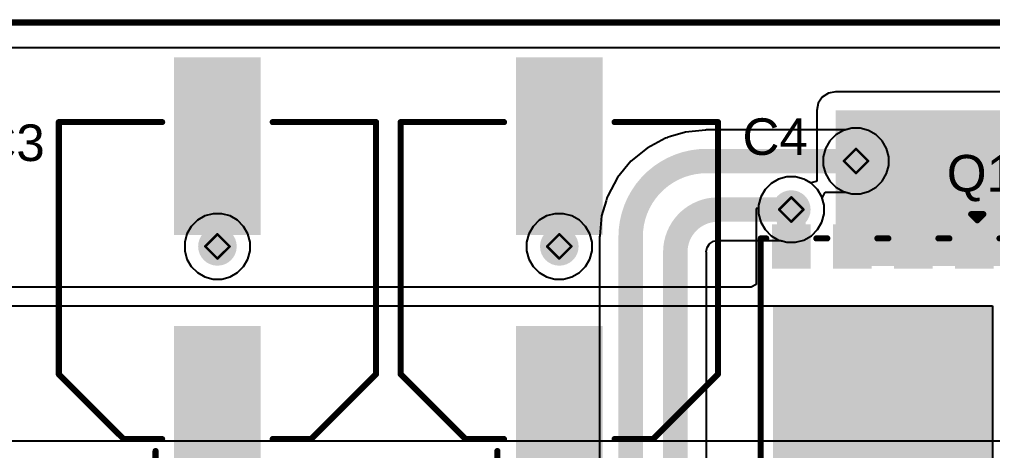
# Model space of a CAD drawing. Header units: inches. Extents: x -17.5 to 14.7, y -6.2 to 5.9.
# Drawn here: x 0.448 to 1.245, y 3.248 to 3.601 of the extents above; entities that cross this region are included whole.
import ezdxf

# ---------------------------------------------------------------- set-up
doc = ezdxf.new("R2010")
doc.units = ezdxf.units.IN
doc.header["$MEASUREMENT"] = 0
for name, color, linetype in [('Board Outline', 216, 'Continuous'), ('Bottom Layer', 5, 'Continuous'), ('Bottom Solder', 6, 'Continuous'), ('Drill Drawing', 1, 'Continuous'), ('Ground Layer', 76, 'Continuous'), ('Power Layer', 16, 'Continuous'), ('Top Layer', 1, 'Continuous'), ('Top Overlay', 2, 'Continuous'), ('Top Paste', 8, 'Continuous'), ('Top Solder', 216, 'Continuous'), ('Via Holes', 16, 'Continuous')]:
    doc.layers.add(name, color=color, linetype=linetype)
doc.styles.add('Arial', font='', dxfattribs={"height": 0.2})
doc.styles.get('Arial').set_extended_font_data('Arial')

# ---------------------------------------------------------------- blocks, each defined once
blk = doc.blocks.new('8_VSONP__5X6__131')
at = {"layer": 'Top Layer'}
for points in [[(-0.12441, 0.06132), (-0.12441, 0.08888), (-0.09213, 0.08888), (-0.09213, 0.06132)], [(-0.05961, -0.08976), (0.11046, -0.08976), (0.11046, 0.08977), (-0.05961, 0.08977)], [(0.12205, 0.08868), (0.12205, 0.06112), (0.09449, 0.06112), (0.09449, 0.08868)], [(-0.12441, 0.01132), (-0.12441, 0.03888), (-0.09213, 0.03888), (-0.09213, 0.01132)], [(0.12205, 0.03868), (0.12205, 0.01112), (0.09449, 0.01112), (0.09449, 0.03868)], [(-0.12441, -0.03868), (-0.12441, -0.01112), (-0.09213, -0.01112), (-0.09213, -0.03868)], [(0.12205, -0.01132), (0.12205, -0.03888), (0.09449, -0.03888), (0.09449, -0.01132)], [(-0.12441, -0.08868), (-0.12441, -0.06112), (-0.09213, -0.06112), (-0.09213, -0.08868)], [(0.12205, -0.06132), (0.12205, -0.08888), (0.09449, -0.08888), (0.09449, -0.06132)]]:
    blk.add_hatch(color=1, dxfattribs=at).paths.add_polyline_path(points)
at = {"layer": 'Top Solder'}
for points in [[(-0.12641, 0.05932), (-0.12641, 0.09088), (-0.09013, 0.09088), (-0.09013, 0.05932)], [(0.12405, 0.09068), (0.12405, 0.05912), (0.09249, 0.05912), (0.09249, 0.09068)], [(-0.12641, 0.00932), (-0.12641, 0.04088), (-0.09013, 0.04088), (-0.09013, 0.00932)], [(0.12405, 0.04068), (0.12405, 0.00912), (0.09249, 0.00912), (0.09249, 0.04068)], [(-0.12641, -0.04068), (-0.12641, -0.00912), (-0.09013, -0.00912), (-0.09013, -0.04068)], [(0.12405, -0.00932), (0.12405, -0.04088), (0.09249, -0.04088), (0.09249, -0.00932)], [(-0.12641, -0.09068), (-0.12641, -0.05912), (-0.09013, -0.05912), (-0.09013, -0.09068)], [(0.12405, -0.05932), (0.12405, -0.09088), (0.09249, -0.09088), (0.09249, -0.05932)]]:
    blk.add_hatch(color=216, dxfattribs=at).paths.add_polyline_path(points)
at = {"layer": 'Top Overlay'}
for points in [[(-0.11484, 0.09561, 0.005, 0.005, 0), (-0.11484, 0.1001, 0.005, 0.005, 0)], [(0.12016, 0.1001, 0.005, 0.005, 0), (-0.11484, 0.1001, 0.005, 0.005, 0)], [(0.12016, 0.09541, 0.005, 0.005, 0), (0.12016, 0.1001, 0.005, 0.005, 0)], [(-0.12972, 0.07745, 0.005, 0.005, 0), (-0.13472, 0.08245, 0.005, 0.005, 0)], [(-0.13472, 0.07245, 0.005, 0.005, 0), (-0.13472, 0.08245, 0.005, 0.005, 0)], [(-0.13472, 0.07245, 0.005, 0.005, 0), (-0.12972, 0.07745, 0.005, 0.005, 0)], [(-0.11484, 0.04561, 0.005, 0.005, 0), (-0.11484, 0.05458, 0.005, 0.005, 0)], [(0.12016, 0.04541, 0.005, 0.005, 0), (0.12016, 0.05438, 0.005, 0.005, 0)], [(-0.11484, -0.00439, 0.005, 0.005, 0), (-0.11484, 0.00458, 0.005, 0.005, 0)], [(0.12016, -0.00459, 0.005, 0.005, 0), (0.12016, 0.00438, 0.005, 0.005, 0)], [(-0.11484, -0.05439, 0.005, 0.005, 0), (-0.11484, -0.04542, 0.005, 0.005, 0)], [(0.12016, -0.05419, 0.005, 0.005, 0), (0.12016, -0.04562, 0.005, 0.005, 0)], [(-0.11484, -0.0999, 0.005, 0.005, 0), (-0.11484, -0.09542, 0.005, 0.005, 0)], [(0.12016, -0.0999, 0.005, 0.005, 0), (0.12016, -0.09522, 0.005, 0.005, 0)], [(0.12016, -0.0999, 0.005, 0.005, 0), (-0.11484, -0.0999, 0.005, 0.005, 0)]]:
    blk.add_lwpolyline(points, format="xyseb", dxfattribs=at)
for points in [[(-0.11609, 0.1001, 0.0025, 0.0025, 1), (-0.11359, 0.1001, 0.0025, 0.0025, 1)], [(-0.11609, 0.1001, 0.0025, 0.0025, 1), (-0.11359, 0.1001, 0.0025, 0.0025, 1)], [(-0.11609, 0.09561, 0.0025, 0.0025, 1), (-0.11359, 0.09561, 0.0025, 0.0025, 1)], [(0.11891, 0.1001, 0.0025, 0.0025, 1), (0.12141, 0.1001, 0.0025, 0.0025, 1)], [(0.11891, 0.1001, 0.0025, 0.0025, 1), (0.12141, 0.1001, 0.0025, 0.0025, 1)], [(0.11891, 0.09541, 0.0025, 0.0025, 1), (0.12141, 0.09541, 0.0025, 0.0025, 1)], [(-0.13597, 0.08245, 0.0025, 0.0025, 1), (-0.13347, 0.08245, 0.0025, 0.0025, 1)], [(-0.13597, 0.08245, 0.0025, 0.0025, 1), (-0.13347, 0.08245, 0.0025, 0.0025, 1)], [(-0.13097, 0.07745, 0.0025, 0.0025, 1), (-0.12847, 0.07745, 0.0025, 0.0025, 1)], [(-0.13097, 0.07745, 0.0025, 0.0025, 1), (-0.12847, 0.07745, 0.0025, 0.0025, 1)], [(-0.13597, 0.07245, 0.0025, 0.0025, 1), (-0.13347, 0.07245, 0.0025, 0.0025, 1)], [(-0.13597, 0.07245, 0.0025, 0.0025, 1), (-0.13347, 0.07245, 0.0025, 0.0025, 1)], [(-0.11609, 0.05458, 0.0025, 0.0025, 1), (-0.11359, 0.05458, 0.0025, 0.0025, 1)], [(0.11891, 0.05438, 0.0025, 0.0025, 1), (0.12141, 0.05438, 0.0025, 0.0025, 1)], [(-0.11609, 0.04561, 0.0025, 0.0025, 1), (-0.11359, 0.04561, 0.0025, 0.0025, 1)], [(0.11891, 0.04541, 0.0025, 0.0025, 1), (0.12141, 0.04541, 0.0025, 0.0025, 1)], [(-0.11609, 0.00458, 0.0025, 0.0025, 1), (-0.11359, 0.00458, 0.0025, 0.0025, 1)], [(0.11891, 0.00438, 0.0025, 0.0025, 1), (0.12141, 0.00438, 0.0025, 0.0025, 1)], [(-0.11609, -0.00439, 0.0025, 0.0025, 1), (-0.11359, -0.00439, 0.0025, 0.0025, 1)], [(0.11891, -0.00459, 0.0025, 0.0025, 1), (0.12141, -0.00459, 0.0025, 0.0025, 1)], [(-0.11609, -0.04542, 0.0025, 0.0025, 1), (-0.11359, -0.04542, 0.0025, 0.0025, 1)], [(0.11891, -0.04562, 0.0025, 0.0025, 1), (0.12141, -0.04562, 0.0025, 0.0025, 1)], [(-0.11609, -0.05439, 0.0025, 0.0025, 1), (-0.11359, -0.05439, 0.0025, 0.0025, 1)], [(0.11891, -0.05419, 0.0025, 0.0025, 1), (0.12141, -0.05419, 0.0025, 0.0025, 1)], [(-0.11609, -0.09542, 0.0025, 0.0025, 1), (-0.11359, -0.09542, 0.0025, 0.0025, 1)], [(0.11891, -0.09522, 0.0025, 0.0025, 1), (0.12141, -0.09522, 0.0025, 0.0025, 1)], [(-0.11609, -0.0999, 0.0025, 0.0025, 1), (-0.11359, -0.0999, 0.0025, 0.0025, 1)], [(-0.11609, -0.0999, 0.0025, 0.0025, 1), (-0.11359, -0.0999, 0.0025, 0.0025, 1)], [(0.11891, -0.0999, 0.0025, 0.0025, 1), (0.12141, -0.0999, 0.0025, 0.0025, 1)], [(0.11891, -0.0999, 0.0025, 0.0025, 1), (0.12141, -0.0999, 0.0025, 0.0025, 1)]]:
    blk.add_lwpolyline(points, format="xyseb", close=True, dxfattribs=at)
blk = doc.blocks.new('50SVPF10M_215')
at = {"layer": 'Top Layer'}
for points in [[(-0.17913, 0.0315), (-0.04134, 0.0315), (-0.04134, -0.0315), (-0.17913, -0.0315)], [(0.04134, 0.0315), (0.17913, 0.0315), (0.17913, -0.0315), (0.04134, -0.0315)]]:
    blk.add_hatch(color=1, dxfattribs=at).paths.add_polyline_path(points)
at = {"layer": 'Top Paste'}
for points in [[(-0.17913, 0.0315), (-0.04134, 0.0315), (-0.04134, -0.0315), (-0.17913, -0.0315)], [(0.04134, 0.0315), (0.17913, 0.0315), (0.17913, -0.0315), (0.04134, -0.0315)]]:
    blk.add_hatch(color=8, dxfattribs=at).paths.add_polyline_path(points)
at = {"layer": 'Top Solder'}
for points in [[(-0.18313, 0.0355), (-0.03734, 0.0355), (-0.03734, -0.0355), (-0.18313, -0.0355)], [(0.03734, 0.0355), (0.18313, 0.0355), (0.18313, -0.0355), (0.03734, -0.0355)]]:
    blk.add_hatch(color=216, dxfattribs=at).paths.add_polyline_path(points)
at = {"layer": 'Top Overlay'}
for points in [[(-0.07677, 0.12992, 0.005, 0.005, 0), (-0.12992, 0.07677, 0.005, 0.005, 0)], [(-0.07677, 0.12992, 0.005, 0.005, 0), (0.12992, 0.12992, 0.005, 0.005, 0)], [(0.12992, 0.12992, 0.005, 0.005, 0), (0.12992, 0.04528, 0.005, 0.005, 0)], [(-0.12992, 0.07677, 0.005, 0.005, 0), (-0.12992, 0.04528, 0.005, 0.005, 0)], [(-0.14876, 0.06169, 0.005, 0.005, 0), (-0.14876, 0.04069, 0.005, 0.005, 0)], [(-0.15776, 0.05069, 0.005, 0.005, 0), (-0.13976, 0.05069, 0.005, 0.005, 0)], [(-0.12992, -0.04528, 0.005, 0.005, 0), (-0.12992, -0.07677, 0.005, 0.005, 0)], [(0.12992, -0.04528, 0.005, 0.005, 0), (0.12992, -0.12992, 0.005, 0.005, 0)], [(-0.12992, -0.07677, 0.005, 0.005, 0), (-0.07677, -0.12992, 0.005, 0.005, 0)], [(-0.07677, -0.12992, 0.005, 0.005, 0), (0.12992, -0.12992, 0.005, 0.005, 0)]]:
    blk.add_lwpolyline(points, format="xyseb", dxfattribs=at)
for points in [[(-0.07802, 0.12992, 0.0025, 0.0025, 1), (-0.07552, 0.12992, 0.0025, 0.0025, 1)], [(-0.07802, 0.12992, 0.0025, 0.0025, 1), (-0.07552, 0.12992, 0.0025, 0.0025, 1)], [(0.12867, 0.12992, 0.0025, 0.0025, 1), (0.13117, 0.12992, 0.0025, 0.0025, 1)], [(0.12867, 0.12992, 0.0025, 0.0025, 1), (0.13117, 0.12992, 0.0025, 0.0025, 1)], [(-0.13117, 0.07677, 0.0025, 0.0025, 1), (-0.12867, 0.07677, 0.0025, 0.0025, 1)], [(-0.13117, 0.07677, 0.0025, 0.0025, 1), (-0.12867, 0.07677, 0.0025, 0.0025, 1)], [(-0.15001, 0.06169, 0.0025, 0.0025, 1), (-0.14751, 0.06169, 0.0025, 0.0025, 1)], [(-0.15901, 0.05069, 0.0025, 0.0025, 1), (-0.15651, 0.05069, 0.0025, 0.0025, 1)], [(-0.14101, 0.05069, 0.0025, 0.0025, 1), (-0.13851, 0.05069, 0.0025, 0.0025, 1)], [(-0.15001, 0.04069, 0.0025, 0.0025, 1), (-0.14751, 0.04069, 0.0025, 0.0025, 1)], [(-0.13117, 0.04528, 0.0025, 0.0025, 1), (-0.12867, 0.04528, 0.0025, 0.0025, 1)], [(0.12867, 0.04528, 0.0025, 0.0025, 1), (0.13117, 0.04528, 0.0025, 0.0025, 1)], [(-0.13117, -0.04528, 0.0025, 0.0025, 1), (-0.12867, -0.04528, 0.0025, 0.0025, 1)], [(0.12867, -0.04528, 0.0025, 0.0025, 1), (0.13117, -0.04528, 0.0025, 0.0025, 1)], [(-0.13117, -0.07677, 0.0025, 0.0025, 1), (-0.12867, -0.07677, 0.0025, 0.0025, 1)], [(-0.13117, -0.07677, 0.0025, 0.0025, 1), (-0.12867, -0.07677, 0.0025, 0.0025, 1)], [(-0.07802, -0.12992, 0.0025, 0.0025, 1), (-0.07552, -0.12992, 0.0025, 0.0025, 1)], [(-0.07802, -0.12992, 0.0025, 0.0025, 1), (-0.07552, -0.12992, 0.0025, 0.0025, 1)], [(0.12867, -0.12992, 0.0025, 0.0025, 1), (0.13117, -0.12992, 0.0025, 0.0025, 1)], [(0.12867, -0.12992, 0.0025, 0.0025, 1), (0.13117, -0.12992, 0.0025, 0.0025, 1)]]:
    blk.add_lwpolyline(points, format="xyseb", close=True, dxfattribs=at)
blk = doc.blocks.new('50SVPF10M_216')
at = {"layer": 'Top Layer'}
for points in [[(-0.17913, 0.0315), (-0.04134, 0.0315), (-0.04134, -0.0315), (-0.17913, -0.0315)], [(0.04134, 0.0315), (0.17913, 0.0315), (0.17913, -0.0315), (0.04134, -0.0315)]]:
    blk.add_hatch(color=1, dxfattribs=at).paths.add_polyline_path(points)
at = {"layer": 'Top Paste'}
for points in [[(-0.17913, 0.0315), (-0.04134, 0.0315), (-0.04134, -0.0315), (-0.17913, -0.0315)], [(0.04134, 0.0315), (0.17913, 0.0315), (0.17913, -0.0315), (0.04134, -0.0315)]]:
    blk.add_hatch(color=8, dxfattribs=at).paths.add_polyline_path(points)
at = {"layer": 'Top Solder'}
for points in [[(-0.18313, 0.0355), (-0.03734, 0.0355), (-0.03734, -0.0355), (-0.18313, -0.0355)], [(0.03734, 0.0355), (0.18313, 0.0355), (0.18313, -0.0355), (0.03734, -0.0355)]]:
    blk.add_hatch(color=216, dxfattribs=at).paths.add_polyline_path(points)
at = {"layer": 'Top Overlay'}
for points in [[(-0.07677, 0.12992, 0.005, 0.005, 0), (-0.12992, 0.07677, 0.005, 0.005, 0)], [(-0.07677, 0.12992, 0.005, 0.005, 0), (0.12992, 0.12992, 0.005, 0.005, 0)], [(0.12992, 0.12992, 0.005, 0.005, 0), (0.12992, 0.04528, 0.005, 0.005, 0)], [(-0.12992, 0.07677, 0.005, 0.005, 0), (-0.12992, 0.04528, 0.005, 0.005, 0)], [(-0.14876, 0.06169, 0.005, 0.005, 0), (-0.14876, 0.04069, 0.005, 0.005, 0)], [(-0.15776, 0.05069, 0.005, 0.005, 0), (-0.13976, 0.05069, 0.005, 0.005, 0)], [(-0.12992, -0.04528, 0.005, 0.005, 0), (-0.12992, -0.07677, 0.005, 0.005, 0)], [(0.12992, -0.04528, 0.005, 0.005, 0), (0.12992, -0.12992, 0.005, 0.005, 0)], [(-0.12992, -0.07677, 0.005, 0.005, 0), (-0.07677, -0.12992, 0.005, 0.005, 0)], [(-0.07677, -0.12992, 0.005, 0.005, 0), (0.12992, -0.12992, 0.005, 0.005, 0)]]:
    blk.add_lwpolyline(points, format="xyseb", dxfattribs=at)
for points in [[(-0.07802, 0.12992, 0.0025, 0.0025, 1), (-0.07552, 0.12992, 0.0025, 0.0025, 1)], [(-0.07802, 0.12992, 0.0025, 0.0025, 1), (-0.07552, 0.12992, 0.0025, 0.0025, 1)], [(0.12867, 0.12992, 0.0025, 0.0025, 1), (0.13117, 0.12992, 0.0025, 0.0025, 1)], [(0.12867, 0.12992, 0.0025, 0.0025, 1), (0.13117, 0.12992, 0.0025, 0.0025, 1)], [(-0.13117, 0.07677, 0.0025, 0.0025, 1), (-0.12867, 0.07677, 0.0025, 0.0025, 1)], [(-0.13117, 0.07677, 0.0025, 0.0025, 1), (-0.12867, 0.07677, 0.0025, 0.0025, 1)], [(-0.15001, 0.06169, 0.0025, 0.0025, 1), (-0.14751, 0.06169, 0.0025, 0.0025, 1)], [(-0.15901, 0.05069, 0.0025, 0.0025, 1), (-0.15651, 0.05069, 0.0025, 0.0025, 1)], [(-0.14101, 0.05069, 0.0025, 0.0025, 1), (-0.13851, 0.05069, 0.0025, 0.0025, 1)], [(-0.15001, 0.04069, 0.0025, 0.0025, 1), (-0.14751, 0.04069, 0.0025, 0.0025, 1)], [(-0.13117, 0.04528, 0.0025, 0.0025, 1), (-0.12867, 0.04528, 0.0025, 0.0025, 1)], [(0.12867, 0.04528, 0.0025, 0.0025, 1), (0.13117, 0.04528, 0.0025, 0.0025, 1)], [(-0.13117, -0.04528, 0.0025, 0.0025, 1), (-0.12867, -0.04528, 0.0025, 0.0025, 1)], [(0.12867, -0.04528, 0.0025, 0.0025, 1), (0.13117, -0.04528, 0.0025, 0.0025, 1)], [(-0.13117, -0.07677, 0.0025, 0.0025, 1), (-0.12867, -0.07677, 0.0025, 0.0025, 1)], [(-0.13117, -0.07677, 0.0025, 0.0025, 1), (-0.12867, -0.07677, 0.0025, 0.0025, 1)], [(-0.07802, -0.12992, 0.0025, 0.0025, 1), (-0.07552, -0.12992, 0.0025, 0.0025, 1)], [(-0.07802, -0.12992, 0.0025, 0.0025, 1), (-0.07552, -0.12992, 0.0025, 0.0025, 1)], [(0.12867, -0.12992, 0.0025, 0.0025, 1), (0.13117, -0.12992, 0.0025, 0.0025, 1)], [(0.12867, -0.12992, 0.0025, 0.0025, 1), (0.13117, -0.12992, 0.0025, 0.0025, 1)]]:
    blk.add_lwpolyline(points, format="xyseb", close=True, dxfattribs=at)

msp = doc.modelspace()

# ---------------------------------------------------------------- hatches: boundary and pattern name
at = {"layer": 'Bottom Layer'}
h = msp.add_hatch(color=5, dxfattribs=at)
edge = h.paths.add_edge_path()
edge.add_arc((1.133, 3.485), 0.01181, 0, 360)
h = msp.add_hatch(color=5, dxfattribs=at)
edge = h.paths.add_edge_path()
edge.add_arc((1.08, 3.44524), 0.01181, 0, 360)
h = msp.add_hatch(color=5, dxfattribs=at)
edge = h.paths.add_edge_path()
edge.add_arc((0.61, 3.415), 0.01181, 0, 360)
h = msp.add_hatch(color=5, dxfattribs=at)
edge = h.paths.add_edge_path()
edge.add_arc((0.89, 3.415), 0.01181, 0, 360)
at = {"layer": 'Bottom Solder'}
h = msp.add_hatch(color=6, dxfattribs=at)
edge = h.paths.add_edge_path()
edge.add_arc((1.133, 3.485), 0.01581, 0, 360)
h = msp.add_hatch(color=6, dxfattribs=at)
edge = h.paths.add_edge_path()
edge.add_arc((1.08, 3.44524), 0.01581, 0, 360)
h = msp.add_hatch(color=6, dxfattribs=at)
edge = h.paths.add_edge_path()
edge.add_arc((0.61, 3.415), 0.01581, 0, 360)
h = msp.add_hatch(color=6, dxfattribs=at)
edge = h.paths.add_edge_path()
edge.add_arc((0.89, 3.415), 0.01581, 0, 360)
at = {"layer": 'Ground Layer'}
h = msp.add_hatch(color=76, dxfattribs=at)
edge = h.paths.add_edge_path()
edge.add_arc((1.133, 3.485), 0.01181, 0, 360)
h = msp.add_hatch(color=76, dxfattribs=at)
edge = h.paths.add_edge_path()
edge.add_arc((1.08, 3.44524), 0.01181, 0, 360)
h = msp.add_hatch(color=76, dxfattribs=at)
edge = h.paths.add_edge_path()
edge.add_arc((0.61, 3.415), 0.01181, 0, 360)
h = msp.add_hatch(color=76, dxfattribs=at)
edge = h.paths.add_edge_path()
edge.add_arc((0.89, 3.415), 0.01181, 0, 360)
at = {"layer": 'Power Layer'}
h = msp.add_hatch(color=16, dxfattribs=at)
edge = h.paths.add_edge_path()
edge.add_arc((1.133, 3.485), 0.01181, 0, 360)
h = msp.add_hatch(color=16, dxfattribs=at)
edge = h.paths.add_edge_path()
edge.add_arc((1.08, 3.44524), 0.01181, 0, 360)
h = msp.add_hatch(color=16, dxfattribs=at)
edge = h.paths.add_edge_path()
edge.add_arc((0.61, 3.415), 0.01181, 0, 360)
h = msp.add_hatch(color=16, dxfattribs=at)
edge = h.paths.add_edge_path()
edge.add_arc((0.89, 3.415), 0.01181, 0, 360)
at = {"layer": 'Top Layer'}
for points in [[(1.11622, 3.39886), (1.43693, 3.39886), (1.43693, 3.52653), (1.11622, 3.52653)], [(1.0682, 3.415), (1.0918, 3.415), (1.0918, 3.44524), (1.0682, 3.44524)]]:
    msp.add_hatch(color=1, dxfattribs=at).paths.add_polyline_path(points)
h = msp.add_hatch(color=1, dxfattribs=at)
edge = h.paths.add_edge_path()
edge.add_arc((1.133, 3.485), 0.01181, 0, 360)
h = msp.add_hatch(color=1, dxfattribs=at)
edge = h.paths.add_edge_path()
edge.add_arc((1.08, 3.44524), 0.01181, 0, 360)
h = msp.add_hatch(color=1, dxfattribs=at)
edge = h.paths.add_edge_path()
edge.add_arc((0.61, 3.415), 0.01181, 0, 360)
h = msp.add_hatch(color=1, dxfattribs=at)
edge = h.paths.add_edge_path()
edge.add_arc((0.89, 3.415), 0.01181, 0, 360)
at = {"layer": 'Top Solder'}
h = msp.add_hatch(color=216, dxfattribs=at)
edge = h.paths.add_edge_path()
edge.add_arc((1.133, 3.485), 0.01581, 0, 360)
h = msp.add_hatch(color=216, dxfattribs=at)
edge = h.paths.add_edge_path()
edge.add_arc((1.08, 3.44524), 0.01581, 0, 360)
h = msp.add_hatch(color=216, dxfattribs=at)
edge = h.paths.add_edge_path()
edge.add_arc((0.61, 3.415), 0.01581, 0, 360)
h = msp.add_hatch(color=216, dxfattribs=at)
edge = h.paths.add_edge_path()
edge.add_arc((0.89, 3.415), 0.01581, 0, 360)
at = {"layer": 'Via Holes'}
h = msp.add_hatch(color=7, dxfattribs=at)
edge = h.paths.add_edge_path()
edge.add_arc((1.133, 3.485), 0.00591, 0, 360)
h = msp.add_hatch(color=7, dxfattribs=at)
edge = h.paths.add_edge_path()
edge.add_arc((1.08, 3.44524), 0.00591, 0, 360)
h = msp.add_hatch(color=7, dxfattribs=at)
edge = h.paths.add_edge_path()
edge.add_arc((0.61, 3.415), 0.00591, 0, 360)
h = msp.add_hatch(color=7, dxfattribs=at)
edge = h.paths.add_edge_path()
edge.add_arc((0.89, 3.415), 0.00591, 0, 360)

# ---------------------------------------------------------------- linework, layer by layer
at = {"layer": 'Board Outline'}
msp.add_lwpolyline([(-0.95851, 3.59858, 0.005, 0.005, 0), (3.56905, 3.59858, 0.005, 0.005, 0)], format="xyseb", dxfattribs=at)
at = {"layer": 'Bottom Layer'}
for p, q in [((-0.93812, 3.57818), (3.54866, 3.57818)), ((0.99342, 3.50874), (0.98109, 3.505)), ((1.00981, 3.51035), (0.99342, 3.50874)), ((1.01049, 3.51049), (1.00981, 3.51035)), ((1.12454, 3.51049), (1.01049, 3.51049)), ((1.12947, 3.51181), (1.12454, 3.51049)), ((1.13653, 3.51181), (1.12947, 3.51181)), ((1.14335, 3.50998), (1.13653, 3.51181)), ((1.14946, 3.50645), (1.14335, 3.50998)), ((0.97701, 3.50376), (0.96189, 3.49568)), ((0.97814, 3.50411), (0.97701, 3.50376)), ((0.9788, 3.50454), (0.97814, 3.50411)), ((0.98109, 3.505), (0.9788, 3.50454)), ((1.15445, 3.50146), (1.14946, 3.50645)), ((1.15798, 3.49535), (1.15445, 3.50146)), ((0.96189, 3.49568), (0.94863, 3.4848)), ((1.15981, 3.48853), (1.15798, 3.49535)), ((0.94863, 3.4848), (0.93775, 3.47154)), ((1.15981, 3.48147), (1.15981, 3.48853)), ((1.15798, 3.47465), (1.15981, 3.48147)), ((0.93775, 3.47154), (0.92967, 3.45642)), ((1.14946, 3.46355), (1.15445, 3.46854)), ((1.15445, 3.46854), (1.15798, 3.47465)), ((1.10527, 3.45451), (1.10779, 3.45951)), ((1.10779, 3.45951), (1.12454, 3.45951)), ((1.12454, 3.45951), (1.12947, 3.45819)), ((1.13653, 3.45819), (1.14335, 3.46002)), ((1.14335, 3.46002), (1.14946, 3.46355)), ((0.92843, 3.45234), (0.92469, 3.44001)), ((0.92889, 3.45463), (0.92843, 3.45234)), ((0.92933, 3.45529), (0.92889, 3.45463)), ((0.92967, 3.45642), (0.92933, 3.45529)), ((1.10681, 3.44877), (1.10527, 3.45451)), ((1.12947, 3.45819), (1.13653, 3.45819)), ((1.10681, 3.44171), (1.10681, 3.44877)), ((0.92469, 3.44001), (0.92308, 3.42362)), ((1.10498, 3.43489), (1.10681, 3.44171)), ((1.09646, 3.42378), (1.10145, 3.42877)), ((1.10145, 3.42877), (1.10498, 3.43489)), ((0.92308, 3.42362), (0.92294, 3.42294)), ((0.92294, 3.42294), (0.92294, 3.12113)), ((1.01313, 3.41711), (1.01625, 3.41919)), ((1.01625, 3.41919), (1.01948, 3.41983)), ((1.01948, 3.41983), (1.01992, 3.41975)), ((1.01992, 3.41975), (1.07154, 3.41975)), ((1.07154, 3.41975), (1.07647, 3.41843)), ((1.08353, 3.41843), (1.09035, 3.42025)), ((1.09035, 3.42025), (1.09646, 3.42378)), ((1.0104, 3.41075), (1.01105, 3.41399)), ((1.01105, 3.41399), (1.01313, 3.41711)), ((1.07647, 3.41843), (1.08353, 3.41843)), ((1.01049, 3.41031), (1.0104, 3.41075)), ((1.01049, 3.06746), (1.01049, 3.41031))]:
    msp.add_line(p, q, dxfattribs=at)
for points in [[(0.95244, 3.44488, 0.02, 0.02, -0.215289), (0.98855, 3.48099, 0.02, 0.02, 0)], [(0.98855, 3.48099, 0.02, 0.02, -0.09057), (1.01049, 3.485, 0.02, 0.02, 0)], [(1.01049, 3.485, 0.02, 0.02, 0), (1.133, 3.485, 0.02, 0.02, 0)], [(0.94843, 3.42294, 0.02, 0.02, -0.09057), (0.95244, 3.44488, 0.02, 0.02, 0)], [(1.00079, 3.43953, 0.02, 0.02, -0.145993), (1.01992, 3.44524, 0.02, 0.02, 0)], [(1.01992, 3.44524, 0.02, 0.02, 0), (1.08, 3.44524, 0.02, 0.02, 0)], [(0.99071, 3.42945, 0.02, 0.02, -0.103125), (1.00079, 3.43953, 0.02, 0.02, 0)], [(0.985, 3.41031, 0.02, 0.02, -0.145993), (0.99071, 3.42945, 0.02, 0.02, 0)], [(0.94843, 3.12113, 0.02, 0.02, 0), (0.94843, 3.42294, 0.02, 0.02, 0)], [(0.985, 3.059, 0.02, 0.02, 0), (0.985, 3.41031, 0.02, 0.02, 0)]]:
    msp.add_lwpolyline(points, format="xyseb", dxfattribs=at)
for points in [[(0.98355, 3.48099, 0.01, 0.01, 1), (0.99355, 3.48099, 0.01, 0.01, 1)], [(0.98355, 3.48099, 0.01, 0.01, 1), (0.99355, 3.48099, 0.01, 0.01, 1)], [(1.00549, 3.485, 0.01, 0.01, 1), (1.01549, 3.485, 0.01, 0.01, 1)], [(1.00549, 3.485, 0.01, 0.01, 1), (1.01549, 3.485, 0.01, 0.01, 1)], [(1.128, 3.485, 0.01, 0.01, 1), (1.138, 3.485, 0.01, 0.01, 1)], [(0.94744, 3.44488, 0.01, 0.01, 1), (0.95744, 3.44488, 0.01, 0.01, 1)], [(0.94744, 3.44488, 0.01, 0.01, 1), (0.95744, 3.44488, 0.01, 0.01, 1)], [(1.01492, 3.44524, 0.01, 0.01, 1), (1.02492, 3.44524, 0.01, 0.01, 1)], [(1.01492, 3.44524, 0.01, 0.01, 1), (1.02492, 3.44524, 0.01, 0.01, 1)], [(1.075, 3.44524, 0.01, 0.01, 1), (1.085, 3.44524, 0.01, 0.01, 1)], [(0.99579, 3.43953, 0.01, 0.01, 1), (1.00579, 3.43953, 0.01, 0.01, 1)], [(0.99579, 3.43953, 0.01, 0.01, 1), (1.00579, 3.43953, 0.01, 0.01, 1)], [(0.98571, 3.42945, 0.01, 0.01, 1), (0.99571, 3.42945, 0.01, 0.01, 1)], [(0.98571, 3.42945, 0.01, 0.01, 1), (0.99571, 3.42945, 0.01, 0.01, 1)], [(0.94343, 3.42294, 0.01, 0.01, 1), (0.95343, 3.42294, 0.01, 0.01, 1)], [(0.94343, 3.42294, 0.01, 0.01, 1), (0.95343, 3.42294, 0.01, 0.01, 1)], [(0.98, 3.41031, 0.01, 0.01, 1), (0.99, 3.41031, 0.01, 0.01, 1)], [(0.98, 3.41031, 0.01, 0.01, 1), (0.99, 3.41031, 0.01, 0.01, 1)]]:
    msp.add_lwpolyline(points, format="xyseb", close=True, dxfattribs=at)
at = {"layer": 'Drill Drawing'}
for points in [[(1.123, 3.485, 0.002, 0.002, 0), (1.133, 3.495, 0.002, 0.002, 0)], [(1.133, 3.495, 0.002, 0.002, 0), (1.143, 3.485, 0.002, 0.002, 0)], [(1.123, 3.485, 0.002, 0.002, 0), (1.133, 3.475, 0.002, 0.002, 0)], [(1.133, 3.475, 0.002, 0.002, 0), (1.143, 3.485, 0.002, 0.002, 0)], [(1.07, 3.44524, 0.002, 0.002, 0), (1.08, 3.45524, 0.002, 0.002, 0)], [(1.08, 3.45524, 0.002, 0.002, 0), (1.09, 3.44524, 0.002, 0.002, 0)], [(1.07, 3.44524, 0.002, 0.002, 0), (1.08, 3.43524, 0.002, 0.002, 0)], [(1.08, 3.43524, 0.002, 0.002, 0), (1.09, 3.44524, 0.002, 0.002, 0)], [(0.6, 3.415, 0.002, 0.002, 0), (0.61, 3.425, 0.002, 0.002, 0)], [(0.61, 3.425, 0.002, 0.002, 0), (0.62, 3.415, 0.002, 0.002, 0)], [(0.88, 3.415, 0.002, 0.002, 0), (0.89, 3.425, 0.002, 0.002, 0)], [(0.89, 3.425, 0.002, 0.002, 0), (0.9, 3.415, 0.002, 0.002, 0)], [(0.6, 3.415, 0.002, 0.002, 0), (0.61, 3.405, 0.002, 0.002, 0)], [(0.61, 3.405, 0.002, 0.002, 0), (0.62, 3.415, 0.002, 0.002, 0)], [(0.88, 3.415, 0.002, 0.002, 0), (0.89, 3.405, 0.002, 0.002, 0)], [(0.89, 3.405, 0.002, 0.002, 0), (0.9, 3.415, 0.002, 0.002, 0)]]:
    msp.add_lwpolyline(points, format="xyseb", dxfattribs=at)
for points in [[(1.1325, 3.495, 0.001, 0.001, 1), (1.1335, 3.495, 0.001, 0.001, 1)], [(1.1325, 3.495, 0.001, 0.001, 1), (1.1335, 3.495, 0.001, 0.001, 1)], [(1.1225, 3.485, 0.001, 0.001, 1), (1.1235, 3.485, 0.001, 0.001, 1)], [(1.1225, 3.485, 0.001, 0.001, 1), (1.1235, 3.485, 0.001, 0.001, 1)], [(1.1425, 3.485, 0.001, 0.001, 1), (1.1435, 3.485, 0.001, 0.001, 1)], [(1.1425, 3.485, 0.001, 0.001, 1), (1.1435, 3.485, 0.001, 0.001, 1)], [(1.1325, 3.475, 0.001, 0.001, 1), (1.1335, 3.475, 0.001, 0.001, 1)], [(1.1325, 3.475, 0.001, 0.001, 1), (1.1335, 3.475, 0.001, 0.001, 1)], [(1.0795, 3.45524, 0.001, 0.001, 1), (1.0805, 3.45524, 0.001, 0.001, 1)], [(1.0795, 3.45524, 0.001, 0.001, 1), (1.0805, 3.45524, 0.001, 0.001, 1)], [(1.0695, 3.44524, 0.001, 0.001, 1), (1.0705, 3.44524, 0.001, 0.001, 1)], [(1.0695, 3.44524, 0.001, 0.001, 1), (1.0705, 3.44524, 0.001, 0.001, 1)], [(1.0895, 3.44524, 0.001, 0.001, 1), (1.0905, 3.44524, 0.001, 0.001, 1)], [(1.0895, 3.44524, 0.001, 0.001, 1), (1.0905, 3.44524, 0.001, 0.001, 1)], [(1.0795, 3.43524, 0.001, 0.001, 1), (1.0805, 3.43524, 0.001, 0.001, 1)], [(1.0795, 3.43524, 0.001, 0.001, 1), (1.0805, 3.43524, 0.001, 0.001, 1)], [(0.6095, 3.425, 0.001, 0.001, 1), (0.6105, 3.425, 0.001, 0.001, 1)], [(0.6095, 3.425, 0.001, 0.001, 1), (0.6105, 3.425, 0.001, 0.001, 1)], [(0.8895, 3.425, 0.001, 0.001, 1), (0.8905, 3.425, 0.001, 0.001, 1)], [(0.8895, 3.425, 0.001, 0.001, 1), (0.8905, 3.425, 0.001, 0.001, 1)], [(0.5995, 3.415, 0.001, 0.001, 1), (0.6005, 3.415, 0.001, 0.001, 1)], [(0.5995, 3.415, 0.001, 0.001, 1), (0.6005, 3.415, 0.001, 0.001, 1)], [(0.6195, 3.415, 0.001, 0.001, 1), (0.6205, 3.415, 0.001, 0.001, 1)], [(0.6195, 3.415, 0.001, 0.001, 1), (0.6205, 3.415, 0.001, 0.001, 1)], [(0.8795, 3.415, 0.001, 0.001, 1), (0.8805, 3.415, 0.001, 0.001, 1)], [(0.8795, 3.415, 0.001, 0.001, 1), (0.8805, 3.415, 0.001, 0.001, 1)], [(0.8995, 3.415, 0.001, 0.001, 1), (0.9005, 3.415, 0.001, 0.001, 1)], [(0.8995, 3.415, 0.001, 0.001, 1), (0.9005, 3.415, 0.001, 0.001, 1)], [(0.6095, 3.405, 0.001, 0.001, 1), (0.6105, 3.405, 0.001, 0.001, 1)], [(0.6095, 3.405, 0.001, 0.001, 1), (0.6105, 3.405, 0.001, 0.001, 1)], [(0.8895, 3.405, 0.001, 0.001, 1), (0.8905, 3.405, 0.001, 0.001, 1)], [(0.8895, 3.405, 0.001, 0.001, 1), (0.8905, 3.405, 0.001, 0.001, 1)]]:
    msp.add_lwpolyline(points, format="xyseb", close=True, dxfattribs=at)
at = {"layer": 'Ground Layer'}
for p, q in [((-0.93812, 3.57818), (3.54866, 3.57818)), ((1.12265, 3.50998), (1.11654, 3.50645)), ((1.12947, 3.51181), (1.12265, 3.50998)), ((1.13653, 3.51181), (1.12947, 3.51181)), ((1.14335, 3.50998), (1.13653, 3.51181)), ((1.14946, 3.50645), (1.14335, 3.50998)), ((1.11155, 3.50146), (1.10802, 3.49535)), ((1.11654, 3.50645), (1.11155, 3.50146)), ((1.15445, 3.50146), (1.14946, 3.50645)), ((1.15798, 3.49535), (1.15445, 3.50146)), ((1.10802, 3.49535), (1.10619, 3.48853)), ((1.15981, 3.48853), (1.15798, 3.49535)), ((1.10619, 3.48853), (1.10619, 3.48147)), ((1.15981, 3.48147), (1.15981, 3.48853)), ((1.10619, 3.48147), (1.10802, 3.47465)), ((1.15798, 3.47465), (1.15981, 3.48147)), ((1.06965, 3.47022), (1.06354, 3.46669)), ((1.07647, 3.47205), (1.06965, 3.47022)), ((1.08353, 3.47205), (1.07647, 3.47205)), ((1.09035, 3.47022), (1.08353, 3.47205)), ((1.09646, 3.46669), (1.09035, 3.47022)), ((1.10802, 3.47465), (1.11155, 3.46854)), ((1.11155, 3.46854), (1.11654, 3.46355)), ((1.14946, 3.46355), (1.15445, 3.46854)), ((1.15445, 3.46854), (1.15798, 3.47465)), ((1.05855, 3.4617), (1.05502, 3.45558)), ((1.06354, 3.46669), (1.05855, 3.4617)), ((1.10145, 3.4617), (1.09646, 3.46669)), ((1.10498, 3.45558), (1.10145, 3.4617)), ((1.11654, 3.46355), (1.12265, 3.46002)), ((1.12265, 3.46002), (1.12947, 3.45819)), ((1.13653, 3.45819), (1.14335, 3.46002)), ((1.14335, 3.46002), (1.14946, 3.46355)), ((1.05502, 3.45558), (1.05319, 3.44877)), ((1.10681, 3.44877), (1.10498, 3.45558)), ((1.12947, 3.45819), (1.13653, 3.45819)), ((1.05319, 3.44877), (1.05319, 3.44171)), ((1.10681, 3.44171), (1.10681, 3.44877)), ((1.05319, 3.44171), (1.05502, 3.43489)), ((1.10498, 3.43489), (1.10681, 3.44171)), ((1.05502, 3.43489), (1.05855, 3.42877)), ((1.05855, 3.42877), (1.06354, 3.42378)), ((1.09646, 3.42378), (1.10145, 3.42877)), ((1.10145, 3.42877), (1.10498, 3.43489)), ((1.06354, 3.42378), (1.06965, 3.42025)), ((1.06965, 3.42025), (1.07647, 3.41843)), ((1.08353, 3.41843), (1.09035, 3.42025)), ((1.09035, 3.42025), (1.09646, 3.42378)), ((1.07647, 3.41843), (1.08353, 3.41843))]:
    msp.add_line(p, q, dxfattribs=at)
at = {"layer": 'Power Layer'}
for p, q in [((-0.93812, 3.57818), (3.1, 3.57818)), ((1.12265, 3.50998), (1.11654, 3.50645)), ((1.12947, 3.51181), (1.12265, 3.50998)), ((1.13653, 3.51181), (1.12947, 3.51181)), ((1.14335, 3.50998), (1.13653, 3.51181)), ((1.14946, 3.50645), (1.14335, 3.50998)), ((1.11155, 3.50146), (1.10802, 3.49535)), ((1.11654, 3.50645), (1.11155, 3.50146)), ((1.15445, 3.50146), (1.14946, 3.50645)), ((1.15798, 3.49535), (1.15445, 3.50146)), ((1.10802, 3.49535), (1.10619, 3.48853)), ((1.15981, 3.48853), (1.15798, 3.49535)), ((1.10619, 3.48853), (1.10619, 3.48147)), ((1.15981, 3.48147), (1.15981, 3.48853)), ((1.10619, 3.48147), (1.10802, 3.47465)), ((1.15798, 3.47465), (1.15981, 3.48147)), ((1.06965, 3.47022), (1.06354, 3.46669)), ((1.07647, 3.47205), (1.06965, 3.47022)), ((1.08353, 3.47205), (1.07647, 3.47205)), ((1.09035, 3.47022), (1.08353, 3.47205)), ((1.09646, 3.46669), (1.09035, 3.47022)), ((1.10802, 3.47465), (1.11155, 3.46854)), ((1.11155, 3.46854), (1.11654, 3.46355)), ((1.14946, 3.46355), (1.15445, 3.46854)), ((1.15445, 3.46854), (1.15798, 3.47465)), ((1.05855, 3.4617), (1.05502, 3.45558)), ((1.06354, 3.46669), (1.05855, 3.4617)), ((1.10145, 3.4617), (1.09646, 3.46669)), ((1.10498, 3.45558), (1.10145, 3.4617)), ((1.11654, 3.46355), (1.12265, 3.46002)), ((1.12265, 3.46002), (1.12947, 3.45819)), ((1.13653, 3.45819), (1.14335, 3.46002)), ((1.14335, 3.46002), (1.14946, 3.46355)), ((1.05502, 3.45558), (1.05319, 3.44877)), ((1.10681, 3.44877), (1.10498, 3.45558)), ((1.12947, 3.45819), (1.13653, 3.45819)), ((1.05319, 3.44877), (1.05319, 3.44171)), ((1.10681, 3.44171), (1.10681, 3.44877)), ((0.59354, 3.43645), (0.58855, 3.43146)), ((0.59965, 3.43998), (0.59354, 3.43645)), ((0.60647, 3.44181), (0.59965, 3.43998)), ((0.61353, 3.44181), (0.60647, 3.44181)), ((0.62035, 3.43998), (0.61353, 3.44181)), ((0.62646, 3.43645), (0.62035, 3.43998)), ((0.63145, 3.43146), (0.62646, 3.43645)), ((0.87354, 3.43645), (0.86855, 3.43146)), ((0.87965, 3.43998), (0.87354, 3.43645)), ((0.88647, 3.44181), (0.87965, 3.43998)), ((0.89353, 3.44181), (0.88647, 3.44181)), ((0.90035, 3.43998), (0.89353, 3.44181)), ((0.90646, 3.43645), (0.90035, 3.43998)), ((0.91145, 3.43146), (0.90646, 3.43645)), ((1.05319, 3.44171), (1.05502, 3.43489)), ((1.10498, 3.43489), (1.10681, 3.44171)), ((0.58855, 3.43146), (0.58502, 3.42535)), ((0.63498, 3.42535), (0.63145, 3.43146)), ((0.86855, 3.43146), (0.86502, 3.42535)), ((0.91498, 3.42535), (0.91145, 3.43146)), ((1.05502, 3.43489), (1.05855, 3.42877)), ((1.05855, 3.42877), (1.06354, 3.42378)), ((1.09646, 3.42378), (1.10145, 3.42877)), ((1.10145, 3.42877), (1.10498, 3.43489)), ((0.58502, 3.42535), (0.58319, 3.41853)), ((0.63681, 3.41853), (0.63498, 3.42535)), ((0.86502, 3.42535), (0.86319, 3.41853)), ((0.91681, 3.41853), (0.91498, 3.42535)), ((1.06354, 3.42378), (1.06965, 3.42025)), ((1.06965, 3.42025), (1.07647, 3.41843)), ((1.08353, 3.41843), (1.09035, 3.42025)), ((1.09035, 3.42025), (1.09646, 3.42378)), ((0.58319, 3.41853), (0.58319, 3.41147)), ((0.58319, 3.41147), (0.58502, 3.40465)), ((0.63498, 3.40465), (0.63681, 3.41147)), ((0.63681, 3.41147), (0.63681, 3.41853)), ((0.86319, 3.41853), (0.86319, 3.41147)), ((0.86319, 3.41147), (0.86502, 3.40465)), ((0.91498, 3.40465), (0.91681, 3.41147)), ((0.91681, 3.41147), (0.91681, 3.41853)), ((1.07647, 3.41843), (1.08353, 3.41843)), ((0.58502, 3.40465), (0.58855, 3.39854)), ((0.63145, 3.39854), (0.63498, 3.40465)), ((0.86502, 3.40465), (0.86855, 3.39854)), ((0.91145, 3.39854), (0.91498, 3.40465)), ((0.58855, 3.39854), (0.59354, 3.39355)), ((0.62646, 3.39355), (0.63145, 3.39854)), ((0.86855, 3.39854), (0.87354, 3.39355)), ((0.90646, 3.39355), (0.91145, 3.39854)), ((0.59354, 3.39355), (0.59965, 3.39002)), ((0.59965, 3.39002), (0.60647, 3.38819)), ((0.60647, 3.38819), (0.61353, 3.38819)), ((0.61353, 3.38819), (0.62035, 3.39002)), ((0.62035, 3.39002), (0.62646, 3.39355)), ((0.87354, 3.39355), (0.87965, 3.39002)), ((0.87965, 3.39002), (0.88647, 3.38819)), ((0.88647, 3.38819), (0.89353, 3.38819)), ((0.89353, 3.38819), (0.90035, 3.39002)), ((0.90035, 3.39002), (0.90646, 3.39355)), ((1.35445, 3.25529), (-0.58715, 3.25529))]:
    msp.add_line(p, q, dxfattribs=at)
at = {"layer": 'Top Layer'}
for p, q in [((-0.93812, 3.57818), (3.54866, 3.57818)), ((1.11037, 3.54066), (1.10541, 3.53734)), ((1.11622, 3.54182), (1.11037, 3.54066)), ((2.08604, 3.54182), (1.11622, 3.54182)), ((1.10209, 3.53238), (1.10093, 3.52653)), ((1.10541, 3.53734), (1.10209, 3.53238)), ((1.10093, 3.52653), (1.10093, 3.46854)), ((1.06965, 3.47022), (1.06354, 3.46669)), ((1.07647, 3.47205), (1.06965, 3.47022)), ((1.08353, 3.47205), (1.07647, 3.47205)), ((1.09035, 3.47022), (1.08353, 3.47205)), ((1.09593, 3.467), (1.09035, 3.47022)), ((1.10028, 3.46827), (1.09593, 3.467)), ((1.10093, 3.46854), (1.10028, 3.46827)), ((1.05855, 3.4617), (1.05502, 3.45558)), ((1.06354, 3.46669), (1.05855, 3.4617)), ((1.05502, 3.45558), (1.05319, 3.44877)), ((1.05309, 3.44614), (1.05122, 3.44614)), ((1.05122, 3.44614), (1.05122, 3.38664)), ((1.05319, 3.44665), (1.05309, 3.44614)), ((1.05319, 3.44877), (1.05319, 3.44665)), ((1.04714, 3.38164), (0.19235, 3.38164)), ((1.05122, 3.38386), (1.04714, 3.38164)), ((1.05122, 3.38664), (1.05122, 3.38386)), ((0.19235, 3.36635), (1.24467, 3.36635)), ((1.24467, 3.36635), (1.24467, 3.20787))]:
    msp.add_line(p, q, dxfattribs=at)
for points in [[(0.61, 3.415, 0.02, 0.02, 0), (0.61, 3.49724, 0.02, 0.02, 0)], [(0.89, 3.415, 0.02, 0.02, 0), (0.89, 3.49724, 0.02, 0.02, 0)]]:
    msp.add_lwpolyline(points, format="xyseb", dxfattribs=at)
for points in [[(0.605, 3.49724, 0.01, 0.01, 1), (0.615, 3.49724, 0.01, 0.01, 1)], [(0.885, 3.49724, 0.01, 0.01, 1), (0.895, 3.49724, 0.01, 0.01, 1)], [(0.605, 3.415, 0.01, 0.01, 1), (0.615, 3.415, 0.01, 0.01, 1)], [(0.885, 3.415, 0.01, 0.01, 1), (0.895, 3.415, 0.01, 0.01, 1)]]:
    msp.add_lwpolyline(points, format="xyseb", close=True, dxfattribs=at)

# ---------------------------------------------------------------- block references
for name, p, rotation in [('50SVPF10M_216', (0.61, 3.387), 90), ('50SVPF10M_215', (0.89, 3.387), 90), ('8_VSONP__5X6__131', (1.1549, 3.30673), 270)]:
    msp.add_blockref(name, p, dxfattribs=dict(rotation=rotation))

# ---------------------------------------------------------------- texts
at = {"layer": 'Top Overlay', "style": 'Arial'}
for s, p in [('C3', (0.41501, 3.485)), ('C4', (1.04001, 3.49))]:
    msp.add_text(s, height=0.03, dxfattribs=at).set_placement(p)
msp.add_text('Q1', height=0.03, rotation=360, dxfattribs=at).set_placement((1.20736, 3.46))

doc.saveas('drawing.dxf')
